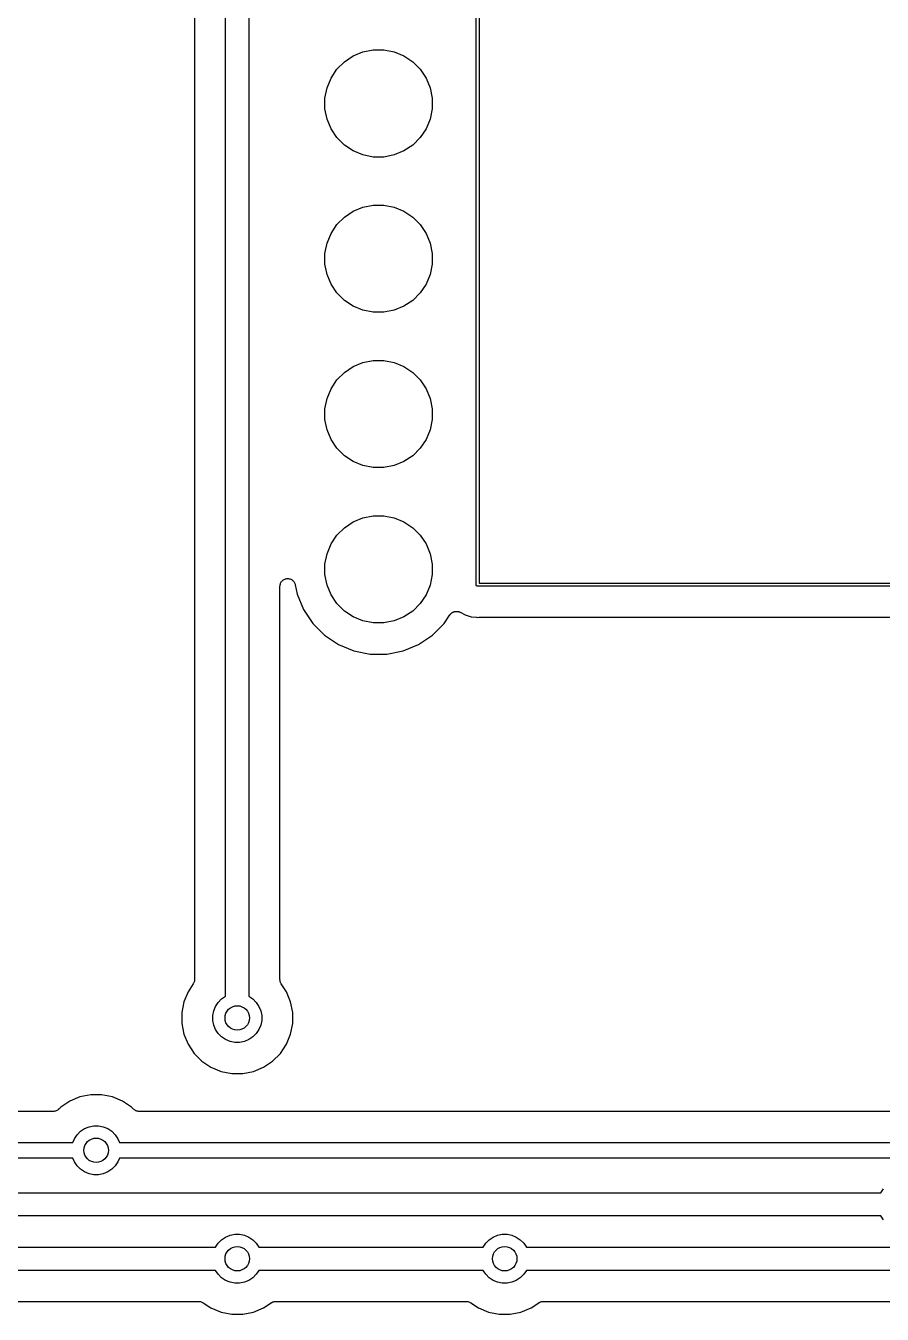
# Model space of a CAD drawing. Extents: x 0.5 to 11.2, y -6.4 to -1.8.
# Drawn here: x 5.317 to 5.868, y -3.531 to -2.701 of the extents above; entities that cross this region are included whole.
import ezdxf

# ---------------------------------------------------------------- set-up
doc = ezdxf.new("R2010")
doc.units = 0
doc.header["$MEASUREMENT"] = 0
doc.layers.add('BLACK', color=7, linetype='CONTINUOUS')

msp = doc.modelspace()

# ---------------------------------------------------------------- linework, layer by layer
at = {"layer": 'BLACK', "linetype": 'CONTINUOUS'}
for p, q in [((5.60655, -3.06098), (5.60655, -1.80217)), ((5.60851, -1.80123), (5.60851, -3.06004)), ((5.42526, -2.34377), (5.42526, -3.3153)), ((5.44526, -3.32607), (5.44526, -2.34254)), ((5.46026, -2.34528), (5.46026, -3.32607)), ((5.52176, -2.72438), (5.52741, -2.72061)), ((5.52741, -2.72061), (5.53369, -2.71801)), ((5.53369, -2.71801), (5.54035, -2.71668)), ((5.54035, -2.71668), (5.54715, -2.71668)), ((5.54715, -2.71668), (5.55381, -2.71801)), ((5.55381, -2.71801), (5.56009, -2.72061)), ((5.56009, -2.72061), (5.56574, -2.72438)), ((5.51318, -2.73484), (5.51695, -2.72919)), ((5.51695, -2.72919), (5.52176, -2.72438)), ((5.56574, -2.72438), (5.57055, -2.72919)), ((5.57055, -2.72919), (5.57432, -2.73484)), ((5.51058, -2.74112), (5.51318, -2.73484)), ((5.57432, -2.73484), (5.57692, -2.74112)), ((5.50925, -2.74778), (5.51058, -2.74112)), ((5.57692, -2.74112), (5.57825, -2.74778)), ((5.50925, -2.75458), (5.50925, -2.74778)), ((5.57825, -2.74778), (5.57825, -2.75458)), ((5.51058, -2.76124), (5.50925, -2.75458)), ((5.51318, -2.76752), (5.51058, -2.76124)), ((5.57692, -2.76124), (5.57432, -2.76752)), ((5.57825, -2.75458), (5.57692, -2.76124)), ((5.51695, -2.77317), (5.51318, -2.76752)), ((5.57432, -2.76752), (5.57055, -2.77317)), ((5.52176, -2.77798), (5.51695, -2.77317)), ((5.52741, -2.78175), (5.52176, -2.77798)), ((5.56574, -2.77798), (5.56009, -2.78175)), ((5.57055, -2.77317), (5.56574, -2.77798)), ((5.53369, -2.78436), (5.52741, -2.78175)), ((5.54035, -2.78568), (5.53369, -2.78436)), ((5.54715, -2.78568), (5.54035, -2.78568)), ((5.55381, -2.78436), (5.54715, -2.78568)), ((5.56009, -2.78175), (5.55381, -2.78436)), ((5.52741, -2.82061), (5.53369, -2.81801)), ((5.53369, -2.81801), (5.54035, -2.81668)), ((5.54035, -2.81668), (5.54715, -2.81668)), ((5.54715, -2.81668), (5.55381, -2.81801)), ((5.55381, -2.81801), (5.56009, -2.82061)), ((5.51695, -2.82919), (5.52176, -2.82438)), ((5.52176, -2.82438), (5.52741, -2.82061)), ((5.56009, -2.82061), (5.56574, -2.82438)), ((5.56574, -2.82438), (5.57055, -2.82919)), ((5.51058, -2.84112), (5.51318, -2.83484)), ((5.51318, -2.83484), (5.51695, -2.82919)), ((5.57055, -2.82919), (5.57432, -2.83484)), ((5.57432, -2.83484), (5.57692, -2.84112)), ((5.50925, -2.84778), (5.51058, -2.84112)), ((5.57692, -2.84112), (5.57825, -2.84778)), ((5.50925, -2.85458), (5.50925, -2.84778)), ((5.57825, -2.84778), (5.57825, -2.85458)), ((5.51058, -2.86124), (5.50925, -2.85458)), ((5.51318, -2.86752), (5.51058, -2.86124)), ((5.57692, -2.86124), (5.57432, -2.86752)), ((5.57825, -2.85458), (5.57692, -2.86124)), ((5.51695, -2.87317), (5.51318, -2.86752)), ((5.57432, -2.86752), (5.57055, -2.87317)), ((5.52176, -2.87798), (5.51695, -2.87317)), ((5.52741, -2.88175), (5.52176, -2.87798)), ((5.56574, -2.87798), (5.56009, -2.88175)), ((5.57055, -2.87317), (5.56574, -2.87798)), ((5.53369, -2.88436), (5.52741, -2.88175)), ((5.54035, -2.88568), (5.53369, -2.88436)), ((5.54715, -2.88568), (5.54035, -2.88568)), ((5.55381, -2.88436), (5.54715, -2.88568)), ((5.56009, -2.88175), (5.55381, -2.88436)), ((5.52741, -2.92061), (5.53369, -2.91801)), ((5.53369, -2.91801), (5.54035, -2.91668)), ((5.54035, -2.91668), (5.54715, -2.91668)), ((5.54715, -2.91668), (5.55381, -2.91801)), ((5.55381, -2.91801), (5.56009, -2.92061)), ((5.51695, -2.92919), (5.52176, -2.92438)), ((5.52176, -2.92438), (5.52741, -2.92061)), ((5.56009, -2.92061), (5.56574, -2.92438)), ((5.56574, -2.92438), (5.57055, -2.92919)), ((5.51058, -2.94112), (5.51318, -2.93484)), ((5.51318, -2.93484), (5.51695, -2.92919)), ((5.57055, -2.92919), (5.57432, -2.93484)), ((5.57432, -2.93484), (5.57692, -2.94112)), ((5.50925, -2.94778), (5.51058, -2.94112)), ((5.57692, -2.94112), (5.57825, -2.94778)), ((5.50925, -2.95458), (5.50925, -2.94778)), ((5.57825, -2.94778), (5.57825, -2.95458)), ((5.51058, -2.96124), (5.50925, -2.95458)), ((5.51318, -2.96752), (5.51058, -2.96124)), ((5.57692, -2.96124), (5.57432, -2.96752)), ((5.57825, -2.95458), (5.57692, -2.96124)), ((5.51695, -2.97317), (5.51318, -2.96752)), ((5.57432, -2.96752), (5.57055, -2.97317)), ((5.52176, -2.97798), (5.51695, -2.97317)), ((5.52741, -2.98175), (5.52176, -2.97798)), ((5.56574, -2.97798), (5.56009, -2.98175)), ((5.57055, -2.97317), (5.56574, -2.97798)), ((5.53369, -2.98436), (5.52741, -2.98175)), ((5.54035, -2.98568), (5.53369, -2.98436)), ((5.54715, -2.98568), (5.54035, -2.98568)), ((5.55381, -2.98436), (5.54715, -2.98568)), ((5.56009, -2.98175), (5.55381, -2.98436)), ((5.52741, -3.02061), (5.53369, -3.01801)), ((5.53369, -3.01801), (5.54035, -3.01668)), ((5.54035, -3.01668), (5.54715, -3.01668)), ((5.54715, -3.01668), (5.55381, -3.01801)), ((5.55381, -3.01801), (5.56009, -3.02061)), ((5.51695, -3.02919), (5.52176, -3.02438)), ((5.52176, -3.02438), (5.52741, -3.02061)), ((5.56009, -3.02061), (5.56574, -3.02438)), ((5.56574, -3.02438), (5.57055, -3.02919)), ((5.51058, -3.04112), (5.51318, -3.03484)), ((5.51318, -3.03484), (5.51695, -3.02919)), ((5.57055, -3.02919), (5.57432, -3.03484)), ((5.57432, -3.03484), (5.57692, -3.04112)), ((5.50925, -3.04778), (5.51058, -3.04112)), ((5.57692, -3.04112), (5.57825, -3.04778)), ((5.50925, -3.05458), (5.50925, -3.04778)), ((5.57825, -3.04778), (5.57825, -3.05458)), ((5.48031, -3.06152), (5.48036, -3.06106)), ((5.48036, -3.06106), (5.48036, -3.06106)), ((5.48036, -3.06106), (5.48037, -3.06106)), ((5.48037, -3.06106), (5.48052, -3.06058)), ((5.48052, -3.06058), (5.48066, -3.06013)), ((5.48066, -3.06013), (5.48089, -3.0597)), ((5.48066, -3.06013), (5.48066, -3.06013)), ((5.48066, -3.06013), (5.48066, -3.06013)), ((5.48089, -3.0597), (5.48113, -3.05928)), ((5.48113, -3.05927), (5.48144, -3.05891)), ((5.48113, -3.05928), (5.48113, -3.05927)), ((5.48113, -3.05928), (5.48113, -3.05928)), ((5.48144, -3.05891), (5.48175, -3.05853)), ((5.48175, -3.05853), (5.48176, -3.05853)), ((5.48176, -3.05853), (5.48215, -3.05821)), ((5.48176, -3.05853), (5.48176, -3.05853)), ((5.48215, -3.05821), (5.48251, -3.05792)), ((5.48251, -3.05792), (5.48252, -3.05792)), ((5.48252, -3.05791), (5.48299, -3.05767)), ((5.48252, -3.05792), (5.48252, -3.05791)), ((5.48299, -3.05767), (5.48338, -3.05746)), ((5.48338, -3.05746), (5.48384, -3.05733)), ((5.48338, -3.05746), (5.48338, -3.05746)), ((5.48338, -3.05746), (5.48338, -3.05746)), ((5.48384, -3.05733), (5.48431, -3.05719)), ((5.48431, -3.05719), (5.48432, -3.05719)), ((5.48432, -3.05719), (5.48478, -3.05715)), ((5.48432, -3.05719), (5.48432, -3.05719)), ((5.48478, -3.05715), (5.48529, -3.0571)), ((5.48529, -3.0571), (5.48529, -3.0571)), ((5.48529, -3.0571), (5.48529, -3.0571)), ((5.48529, -3.0571), (5.48575, -3.05715)), ((5.48575, -3.05715), (5.48626, -3.0572)), ((5.48626, -3.0572), (5.48626, -3.0572)), ((5.48626, -3.0572), (5.48626, -3.0572)), ((5.48626, -3.0572), (5.48671, -3.05734)), ((5.48671, -3.05734), (5.48719, -3.05749)), ((5.48719, -3.05749), (5.48719, -3.05749)), ((5.48719, -3.05749), (5.48719, -3.05749)), ((5.48719, -3.05749), (5.48762, -3.05772)), ((5.48762, -3.05772), (5.48805, -3.05795)), ((5.48805, -3.05795), (5.48805, -3.05795)), ((5.48805, -3.05795), (5.48805, -3.05795)), ((5.48805, -3.05795), (5.48843, -3.05827)), ((5.48843, -3.05827), (5.4888, -3.05857)), ((5.4888, -3.05857), (5.4888, -3.05857)), ((5.4888, -3.05857), (5.4888, -3.05858)), ((5.4888, -3.05858), (5.48912, -3.05896)), ((5.48912, -3.05896), (5.48942, -3.05933)), ((5.48942, -3.05933), (5.48942, -3.05933)), ((5.48942, -3.05933), (5.48942, -3.05933)), ((5.48942, -3.05933), (5.48965, -3.05977)), ((5.48965, -3.05977), (5.48988, -3.06019)), ((5.48988, -3.06019), (5.48988, -3.06019)), ((5.48988, -3.06019), (5.48988, -3.06019)), ((5.48988, -3.06019), (5.49001, -3.06063)), ((5.49001, -3.06063), (5.49016, -3.06112)), ((5.51058, -3.06124), (5.50925, -3.05458)), ((5.57825, -3.05458), (5.57692, -3.06124)), ((5.60654, -3.06102), (5.60655, -3.06098)), ((5.60656, -3.06122), (5.60654, -3.06102)), ((5.60851, -3.06004), (6.07899, -3.06004)), ((5.48026, -3.06203), (5.48031, -3.06152)), ((5.48026, -3.0621), (5.48026, -3.06203)), ((5.48026, -3.3153), (5.48026, -3.0621)), ((5.49016, -3.06112), (5.49134, -3.06708)), ((5.49134, -3.06708), (5.49545, -3.077)), ((5.51318, -3.06752), (5.51058, -3.06124)), ((5.51695, -3.07317), (5.51318, -3.06752)), ((5.57432, -3.06752), (5.57055, -3.07317)), ((5.57692, -3.06124), (5.57432, -3.06752)), ((5.60662, -3.0614), (5.60656, -3.06122)), ((5.60671, -3.06157), (5.60662, -3.0614)), ((5.60683, -3.06172), (5.60671, -3.06157)), ((5.60698, -3.06185), (5.60683, -3.06172)), ((5.60715, -3.06194), (5.60698, -3.06185)), ((5.60734, -3.06199), (5.60715, -3.06194)), ((5.60748, -3.06201), (5.60734, -3.06199)), ((5.60753, -3.06201), (5.60748, -3.06201)), ((5.60748, -3.06201), (5.60748, -3.06201)), ((5.60758, -3.06201), (5.60753, -3.06201)), ((6.07992, -3.06201), (5.60758, -3.06201)), ((5.49545, -3.077), (5.50142, -3.08592)), ((5.52176, -3.07798), (5.51695, -3.07317)), ((5.57055, -3.07317), (5.56574, -3.07798)), ((5.50142, -3.08592), (5.50901, -3.09351)), ((5.52741, -3.08175), (5.52176, -3.07798)), ((5.53369, -3.08436), (5.52741, -3.08175)), ((5.54035, -3.08568), (5.53369, -3.08436)), ((5.54715, -3.08568), (5.54035, -3.08568)), ((5.55381, -3.08436), (5.54715, -3.08568)), ((5.56009, -3.08175), (5.55381, -3.08436)), ((5.56574, -3.07798), (5.56009, -3.08175)), ((5.57849, -3.09351), (5.58608, -3.08592)), ((5.58608, -3.08592), (5.58975, -3.08043)), ((5.58975, -3.08043), (5.58979, -3.08037)), ((5.58979, -3.08037), (5.58994, -3.0802)), ((5.58994, -3.0802), (5.59007, -3.08001)), ((5.59007, -3.08001), (5.59025, -3.07983)), ((5.59025, -3.07983), (5.59042, -3.07963)), ((5.59042, -3.07963), (5.5906, -3.07948)), ((5.5906, -3.07948), (5.59076, -3.07933)), ((5.59076, -3.07933), (5.59098, -3.07918)), ((5.59098, -3.07918), (5.59118, -3.07902)), ((5.59118, -3.07902), (5.59138, -3.07891)), ((5.59138, -3.07891), (5.59157, -3.07879)), ((5.59157, -3.07879), (5.59182, -3.07869)), ((5.59182, -3.07869), (5.59205, -3.07857)), ((5.59205, -3.07857), (5.59227, -3.0785)), ((5.59227, -3.0785), (5.59248, -3.07842)), ((5.59248, -3.07842), (5.59273, -3.07837)), ((5.59273, -3.07837), (5.59299, -3.07829)), ((5.59299, -3.07829), (5.59321, -3.07827)), ((5.59321, -3.07827), (5.59343, -3.07823)), ((5.59343, -3.07823), (5.5937, -3.07823)), ((5.5937, -3.07823), (5.59396, -3.07821)), ((5.59396, -3.07821), (5.59418, -3.07823)), ((5.59418, -3.07823), (5.59441, -3.07823)), ((5.59441, -3.07823), (5.59467, -3.07828)), ((5.59467, -3.07828), (5.59493, -3.07831)), ((5.59493, -3.07831), (5.59514, -3.07838)), ((5.59514, -3.07838), (5.59537, -3.07842)), ((5.59537, -3.07842), (5.59561, -3.07852)), ((5.59561, -3.07852), (5.59586, -3.0786)), ((5.59586, -3.0786), (5.59606, -3.07871)), ((5.59606, -3.07871), (5.59627, -3.0788)), ((5.59627, -3.0788), (5.59946, -3.0805)), ((5.59946, -3.0805), (5.60342, -3.0817)), ((5.60342, -3.0817), (5.60674, -3.08203)), ((5.60674, -3.08203), (5.60753, -3.08211)), ((5.60753, -3.08211), (5.60832, -3.08203)), ((5.60832, -3.08203), (5.60839, -3.08203)), ((5.60839, -3.08203), (5.6086, -3.08203)), ((5.6086, -3.08203), (5.60881, -3.08201)), ((5.60881, -3.08201), (6.07869, -3.08201)), ((5.50901, -3.09351), (5.51793, -3.09948)), ((5.56957, -3.09948), (5.57849, -3.09351)), ((5.51793, -3.09948), (5.52785, -3.10359)), ((5.55965, -3.10359), (5.56957, -3.09948)), ((5.52785, -3.10359), (5.53838, -3.10568)), ((5.53838, -3.10568), (5.54912, -3.10568)), ((5.54912, -3.10568), (5.55965, -3.10359)), ((5.42441, -3.31807), (5.42108, -3.32307)), ((5.42463, -3.31767), (5.42441, -3.31807)), ((5.42485, -3.31726), (5.42463, -3.31767)), ((5.42486, -3.31724), (5.42485, -3.31726)), ((5.42487, -3.31721), (5.42486, -3.31724)), ((5.42501, -3.31677), (5.42487, -3.31721)), ((5.42515, -3.31633), (5.42501, -3.31677)), ((5.42516, -3.31628), (5.42515, -3.31631)), ((5.42515, -3.31631), (5.42515, -3.31633)), ((5.4252, -3.31582), (5.42516, -3.31628)), ((5.42526, -3.31536), (5.4252, -3.31582)), ((5.42526, -3.3153), (5.42526, -3.31531)), ((5.42526, -3.31531), (5.42526, -3.31531)), ((5.42526, -3.31531), (5.42526, -3.31531)), ((5.42526, -3.31531), (5.42526, -3.31536)), ((5.4803, -3.31575), (5.48026, -3.3153)), ((5.48034, -3.31621), (5.4803, -3.31575)), ((5.48035, -3.31624), (5.48034, -3.31621)), ((5.48035, -3.31627), (5.48035, -3.31624)), ((5.48048, -3.31671), (5.48035, -3.31627)), ((5.48061, -3.31715), (5.48048, -3.31671)), ((5.48062, -3.31717), (5.48061, -3.31715)), ((5.48063, -3.3172), (5.48062, -3.31717)), ((5.48085, -3.31761), (5.48063, -3.3172)), ((5.48106, -3.31801), (5.48085, -3.31761)), ((5.48109, -3.31806), (5.48106, -3.31801)), ((5.4811, -3.31807), (5.48109, -3.31806)), ((5.48109, -3.31806), (5.48109, -3.31806)), ((5.48109, -3.31806), (5.48109, -3.31806)), ((5.48444, -3.32307), (5.4811, -3.31807)), ((5.42108, -3.32307), (5.41838, -3.32957)), ((5.44272, -3.32777), (5.44526, -3.32607)), ((5.46026, -3.32607), (5.46279, -3.32777)), ((5.48713, -3.32957), (5.48444, -3.32307)), ((5.41838, -3.32957), (5.41701, -3.33648)), ((5.43761, -3.33541), (5.4388, -3.33254)), ((5.4388, -3.33254), (5.44052, -3.32996)), ((5.44052, -3.32996), (5.44272, -3.32777)), ((5.46279, -3.32777), (5.46499, -3.32996)), ((5.46499, -3.32996), (5.46671, -3.33254)), ((5.46671, -3.33254), (5.4679, -3.33541)), ((5.4885, -3.33648), (5.48713, -3.32957)), ((5.41701, -3.33648), (5.41701, -3.34352)), ((5.43701, -3.33845), (5.43761, -3.33541)), ((5.43701, -3.34155), (5.43701, -3.33845)), ((5.43761, -3.34459), (5.43701, -3.34155)), ((5.4679, -3.33541), (5.4685, -3.33845)), ((5.4685, -3.34155), (5.4679, -3.34459)), ((5.4685, -3.33845), (5.4685, -3.34155)), ((5.4885, -3.34352), (5.4885, -3.33648)), ((5.41701, -3.34352), (5.41838, -3.35043)), ((5.41838, -3.35043), (5.42108, -3.35693)), ((5.4388, -3.34746), (5.43761, -3.34459)), ((5.44052, -3.35004), (5.4388, -3.34746)), ((5.44272, -3.35223), (5.44052, -3.35004)), ((5.46499, -3.35004), (5.46279, -3.35223)), ((5.46671, -3.34746), (5.46499, -3.35004)), ((5.4679, -3.34459), (5.46671, -3.34746)), ((5.48444, -3.35693), (5.48713, -3.35043)), ((5.48713, -3.35043), (5.4885, -3.34352)), ((5.42108, -3.35693), (5.42499, -3.36279)), ((5.4453, -3.35396), (5.44272, -3.35223)), ((5.44816, -3.35514), (5.4453, -3.35396)), ((5.4512, -3.35575), (5.44816, -3.35514)), ((5.45431, -3.35575), (5.4512, -3.35575)), ((5.45735, -3.35514), (5.45431, -3.35575)), ((5.46022, -3.35396), (5.45735, -3.35514)), ((5.46279, -3.35223), (5.46022, -3.35396)), ((5.48052, -3.36279), (5.48444, -3.35693)), ((5.42499, -3.36279), (5.42997, -3.36777)), ((5.42997, -3.36777), (5.43582, -3.37168)), ((5.46969, -3.37168), (5.47554, -3.36777)), ((5.47554, -3.36777), (5.48052, -3.36279)), ((5.43582, -3.37168), (5.44233, -3.37437)), ((5.44233, -3.37437), (5.44924, -3.37575)), ((5.44924, -3.37575), (5.45628, -3.37575)), ((5.45628, -3.37575), (5.46318, -3.37437)), ((5.46318, -3.37437), (5.46969, -3.37168)), ((5.35149, -3.39082), (5.34498, -3.39352)), ((5.35839, -3.38945), (5.35149, -3.39082)), ((5.36543, -3.38945), (5.35839, -3.38945)), ((5.37234, -3.39082), (5.36543, -3.38945)), ((5.37885, -3.39352), (5.37234, -3.39082)), ((5.33429, -3.4002), (5.10596, -3.4002)), ((5.33475, -3.40015), (5.33429, -3.4002)), ((5.33521, -3.40011), (5.33475, -3.40015)), ((5.33523, -3.4001), (5.33521, -3.40011)), ((5.33526, -3.4001), (5.33523, -3.4001)), ((5.3357, -3.39997), (5.33526, -3.4001)), ((5.33614, -3.39984), (5.3357, -3.39997)), ((5.33617, -3.39983), (5.33614, -3.39984)), ((5.33619, -3.39982), (5.33617, -3.39983)), ((5.3366, -3.3996), (5.33619, -3.39982)), ((5.33701, -3.39939), (5.3366, -3.3996)), ((5.33703, -3.39937), (5.33701, -3.39939)), ((5.33705, -3.39936), (5.33703, -3.39937)), ((5.33741, -3.39907), (5.33705, -3.39936)), ((5.33777, -3.39878), (5.33741, -3.39907)), ((5.33781, -3.39875), (5.33777, -3.39878)), ((5.33782, -3.39873), (5.33781, -3.39874)), ((5.33781, -3.39874), (5.33781, -3.39874)), ((5.33781, -3.39874), (5.33781, -3.39875)), ((5.33913, -3.39743), (5.33782, -3.39873)), ((5.34498, -3.39352), (5.33913, -3.39743)), ((5.3847, -3.39743), (5.37885, -3.39352)), ((5.386, -3.39873), (5.3847, -3.39743)), ((5.38636, -3.39903), (5.386, -3.39873)), ((5.38671, -3.39932), (5.38636, -3.39903)), ((5.38674, -3.39934), (5.38671, -3.39932)), ((5.38676, -3.39935), (5.38674, -3.39934)), ((5.38717, -3.39957), (5.38676, -3.39935)), ((5.38757, -3.39979), (5.38717, -3.39957)), ((5.3876, -3.3998), (5.38757, -3.39979)), ((5.38762, -3.39981), (5.3876, -3.3998)), ((5.38806, -3.39995), (5.38762, -3.39981)), ((5.3885, -3.40009), (5.38806, -3.39995)), ((5.38853, -3.40009), (5.3885, -3.40009)), ((5.38855, -3.4001), (5.38853, -3.40009)), ((5.38901, -3.40014), (5.38855, -3.4001)), ((5.38947, -3.4002), (5.38901, -3.40014)), ((5.38952, -3.4002), (5.38947, -3.4002)), ((5.38954, -3.4002), (5.38952, -3.4002)), ((5.38952, -3.4002), (5.38952, -3.4002)), ((5.38952, -3.4002), (5.38952, -3.4002)), ((6.24718, -3.4002), (5.38954, -3.4002)), ((5.35732, -3.41005), (5.36036, -3.40945)), ((5.36036, -3.40945), (5.36346, -3.40945)), ((5.36346, -3.40945), (5.36651, -3.41005)), ((5.34694, -3.4202), (5.34796, -3.41774)), ((5.34796, -3.41774), (5.34968, -3.41516)), ((5.34968, -3.41516), (5.35187, -3.41296)), ((5.35187, -3.41296), (5.35445, -3.41124)), ((5.35445, -3.41124), (5.35732, -3.41005)), ((5.36651, -3.41005), (5.36937, -3.41124)), ((5.36937, -3.41124), (5.37195, -3.41296)), ((5.37195, -3.41296), (5.37415, -3.41516)), ((5.37415, -3.41516), (5.37587, -3.41774)), ((5.37587, -3.41774), (5.37689, -3.4202)), ((4.82144, -3.4202), (5.34694, -3.4202)), ((5.37689, -3.4202), (6.25983, -3.4202)), ((5.34694, -3.4302), (4.82051, -3.4302)), ((5.34796, -3.43266), (5.34694, -3.4302)), ((5.34968, -3.43524), (5.34796, -3.43266)), ((5.37587, -3.43266), (5.37415, -3.43524)), ((5.37689, -3.4302), (5.37587, -3.43266)), ((6.25983, -3.4302), (5.37689, -3.4302)), ((5.35187, -3.43743), (5.34968, -3.43524)), ((5.35445, -3.43915), (5.35187, -3.43743)), ((5.35732, -3.44034), (5.35445, -3.43915)), ((5.36036, -3.44094), (5.35732, -3.44034)), ((5.36346, -3.44094), (5.36036, -3.44094)), ((5.36651, -3.44034), (5.36346, -3.44094)), ((5.36937, -3.43915), (5.36651, -3.44034)), ((5.37195, -3.43743), (5.36937, -3.43915)), ((5.37415, -3.43524), (5.37195, -3.43743)), ((5.86722, -3.4525), (5.86892, -3.44996)), ((5.21958, -3.4525), (5.86722, -3.4525)), ((5.86722, -3.4675), (5.21958, -3.4675)), ((5.86892, -3.47004), (5.86722, -3.4675)), ((5.44052, -3.48496), (5.44272, -3.48277)), ((5.44272, -3.48277), (5.4453, -3.48104)), ((5.4453, -3.48104), (5.44816, -3.47986)), ((5.44816, -3.47986), (5.4512, -3.47925)), ((5.4512, -3.47925), (5.45431, -3.47925)), ((5.45431, -3.47925), (5.45735, -3.47986)), ((5.45735, -3.47986), (5.46022, -3.48104)), ((5.46022, -3.48104), (5.46279, -3.48277)), ((5.46279, -3.48277), (5.46499, -3.48496)), ((5.61277, -3.48496), (5.61496, -3.48277)), ((5.61496, -3.48277), (5.61754, -3.48104)), ((5.61754, -3.48104), (5.62041, -3.47986)), ((5.62041, -3.47986), (5.62345, -3.47925)), ((5.62345, -3.47925), (5.62655, -3.47925)), ((5.62655, -3.47925), (5.62959, -3.47986)), ((5.62959, -3.47986), (5.63246, -3.48104)), ((5.63246, -3.48104), (5.63504, -3.48277)), ((5.63504, -3.48277), (5.63723, -3.48496)), ((4.97026, -3.4875), (5.43883, -3.4875)), ((5.43883, -3.4875), (5.44052, -3.48496)), ((5.46499, -3.48496), (5.46668, -3.4875)), ((5.46668, -3.4875), (5.61107, -3.4875)), ((5.61107, -3.4875), (5.61277, -3.48496)), ((5.63723, -3.48496), (5.63893, -3.4875)), ((5.63893, -3.4875), (6.62073, -3.4875)), ((5.43883, -3.5025), (4.97026, -3.5025)), ((5.44052, -3.50504), (5.43883, -3.5025)), ((5.44272, -3.50723), (5.44052, -3.50504)), ((5.4453, -3.50896), (5.44272, -3.50723)), ((5.44816, -3.51014), (5.4453, -3.50896)), ((5.46022, -3.50896), (5.45735, -3.51014)), ((5.46279, -3.50723), (5.46022, -3.50896)), ((5.46499, -3.50504), (5.46279, -3.50723)), ((5.46668, -3.5025), (5.46499, -3.50504)), ((5.61107, -3.5025), (5.46668, -3.5025)), ((5.61277, -3.50504), (5.61107, -3.5025)), ((5.61496, -3.50723), (5.61277, -3.50504)), ((5.61754, -3.50896), (5.61496, -3.50723)), ((5.62041, -3.51014), (5.61754, -3.50896)), ((5.63246, -3.50896), (5.62959, -3.51014)), ((5.63504, -3.50723), (5.63246, -3.50896)), ((5.63723, -3.50504), (5.63504, -3.50723)), ((5.63893, -3.5025), (5.63723, -3.50504)), ((6.62073, -3.5025), (5.63893, -3.5025)), ((5.4512, -3.51075), (5.44816, -3.51014)), ((5.45431, -3.51075), (5.4512, -3.51075)), ((5.45735, -3.51014), (5.45431, -3.51075)), ((5.62345, -3.51075), (5.62041, -3.51014)), ((5.62655, -3.51075), (5.62345, -3.51075)), ((5.62959, -3.51014), (5.62655, -3.51075)), ((4.98104, -3.5225), (5.42805, -3.5225)), ((5.42805, -3.5225), (5.42806, -3.5225)), ((5.42806, -3.5225), (5.42806, -3.5225)), ((5.42806, -3.5225), (5.42807, -3.5225)), ((5.42807, -3.5225), (5.42812, -3.5225)), ((5.42812, -3.5225), (5.42858, -3.52255)), ((5.42858, -3.52255), (5.42904, -3.5226)), ((5.42904, -3.5226), (5.42906, -3.52261)), ((5.42906, -3.52261), (5.42909, -3.52261)), ((5.42909, -3.52261), (5.42953, -3.52275)), ((5.42953, -3.52275), (5.42997, -3.52288)), ((5.42997, -3.52288), (5.42999, -3.5229)), ((5.42999, -3.5229), (5.43002, -3.5229)), ((5.43002, -3.5229), (5.43042, -3.52313)), ((5.43042, -3.52313), (5.43083, -3.52334)), ((5.43083, -3.52334), (5.43582, -3.52668)), ((5.46969, -3.52668), (5.47468, -3.52334)), ((5.47468, -3.52334), (5.47469, -3.52334)), ((5.47469, -3.52334), (5.47474, -3.5233)), ((5.47469, -3.52334), (5.47469, -3.52334)), ((5.47469, -3.52334), (5.47469, -3.52334)), ((5.47474, -3.5233), (5.47515, -3.52309)), ((5.47515, -3.52309), (5.47556, -3.52288)), ((5.47556, -3.52288), (5.47558, -3.52287)), ((5.47558, -3.52287), (5.47561, -3.52286)), ((5.47561, -3.52286), (5.47605, -3.52273)), ((5.47605, -3.52273), (5.47649, -3.5226)), ((5.47649, -3.5226), (5.47652, -3.52259)), ((5.47652, -3.52259), (5.47655, -3.52258)), ((5.47655, -3.52258), (5.477, -3.52255)), ((5.477, -3.52255), (5.47746, -3.5225)), ((5.47746, -3.5225), (5.6003, -3.5225)), ((5.6003, -3.5225), (5.60031, -3.5225)), ((5.60031, -3.5225), (5.60031, -3.5225)), ((5.60031, -3.5225), (5.60031, -3.5225)), ((5.60031, -3.5225), (5.60036, -3.5225)), ((5.60036, -3.5225), (5.60082, -3.52255)), ((5.60082, -3.52255), (5.60128, -3.5226)), ((5.60128, -3.5226), (5.60131, -3.52261)), ((5.60131, -3.52261), (5.60133, -3.52261)), ((5.60133, -3.52261), (5.60178, -3.52275)), ((5.60178, -3.52275), (5.60221, -3.52288)), ((5.60221, -3.52288), (5.60224, -3.5229)), ((5.60224, -3.5229), (5.60226, -3.5229)), ((5.60226, -3.5229), (5.60267, -3.52313)), ((5.60267, -3.52313), (5.60307, -3.52334)), ((5.60307, -3.52334), (5.60807, -3.52668)), ((5.64193, -3.52668), (5.64693, -3.52334)), ((5.64693, -3.52334), (5.64694, -3.52334)), ((5.64694, -3.52334), (5.64699, -3.5233)), ((5.64694, -3.52334), (5.64694, -3.52334)), ((5.64694, -3.52334), (5.64694, -3.52334)), ((5.64699, -3.5233), (5.6474, -3.52309)), ((5.6474, -3.52309), (5.6478, -3.52288)), ((5.6478, -3.52288), (5.64783, -3.52287)), ((5.64783, -3.52287), (5.64785, -3.52286)), ((5.64785, -3.52286), (5.64829, -3.52273)), ((5.64829, -3.52273), (5.64873, -3.5226)), ((5.64873, -3.5226), (5.64876, -3.52259)), ((5.64876, -3.52259), (5.64879, -3.52258)), ((5.64879, -3.52258), (5.64925, -3.52255)), ((5.64925, -3.52255), (5.6497, -3.5225)), ((5.6497, -3.5225), (6.60996, -3.5225)), ((5.43582, -3.52668), (5.44233, -3.52937)), ((5.44233, -3.52937), (5.44924, -3.53075)), ((5.44924, -3.53075), (5.45628, -3.53075)), ((5.45628, -3.53075), (5.46318, -3.52937)), ((5.46318, -3.52937), (5.46969, -3.52668)), ((5.60807, -3.52668), (5.61457, -3.52937)), ((5.61457, -3.52937), (5.62148, -3.53075)), ((5.62148, -3.53075), (5.62852, -3.53075)), ((5.62852, -3.53075), (5.63543, -3.52937)), ((5.63543, -3.52937), (5.64193, -3.52668))]:
    msp.add_line(p, q, dxfattribs=at)
at = {"layer": 'BLACK'}
for centre in [(5.45276, -3.34), (5.36191, -3.4252), (5.45276, -3.495), (5.625, -3.495)]:
    msp.add_circle(centre, 0.00787, dxfattribs=at)

doc.saveas('drawing.dxf')
